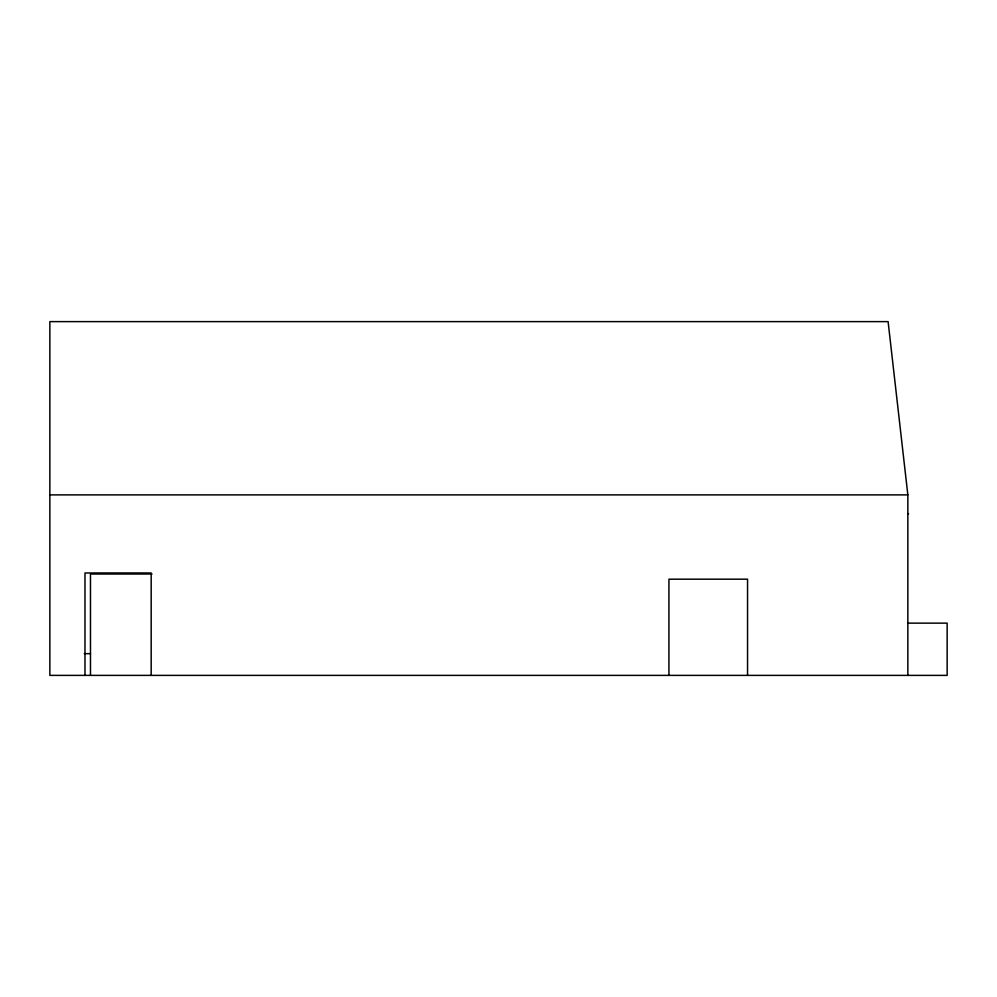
<?xml version="1.0" encoding="UTF-8"?>
<svg xmlns="http://www.w3.org/2000/svg" width="997" height="997" viewBox="0 0 997 997"><rect width="100%" height="100%" fill="white"/><g stroke="black" fill="none" stroke-linecap="round" stroke-linejoin="round"><path stroke-width="1.5" d="M49.85 494.886L907.843 494.886L907.843 675.38M907.843 513.679L908.566 513.679M152.067 574.01L90.478 574.01L90.478 675.38M907.843 623.137L947.15 623.137L947.15 675.38L49.85 675.38L49.85 321.62L888.103 321.62L907.843 494.886M84.296 653.658L90.478 653.658M747.551 675.38L747.551 579.182L668.937 579.182L668.937 675.38M151.183 675.38L151.183 572.976L84.982 572.976L84.982 675.38"/></g></svg>
